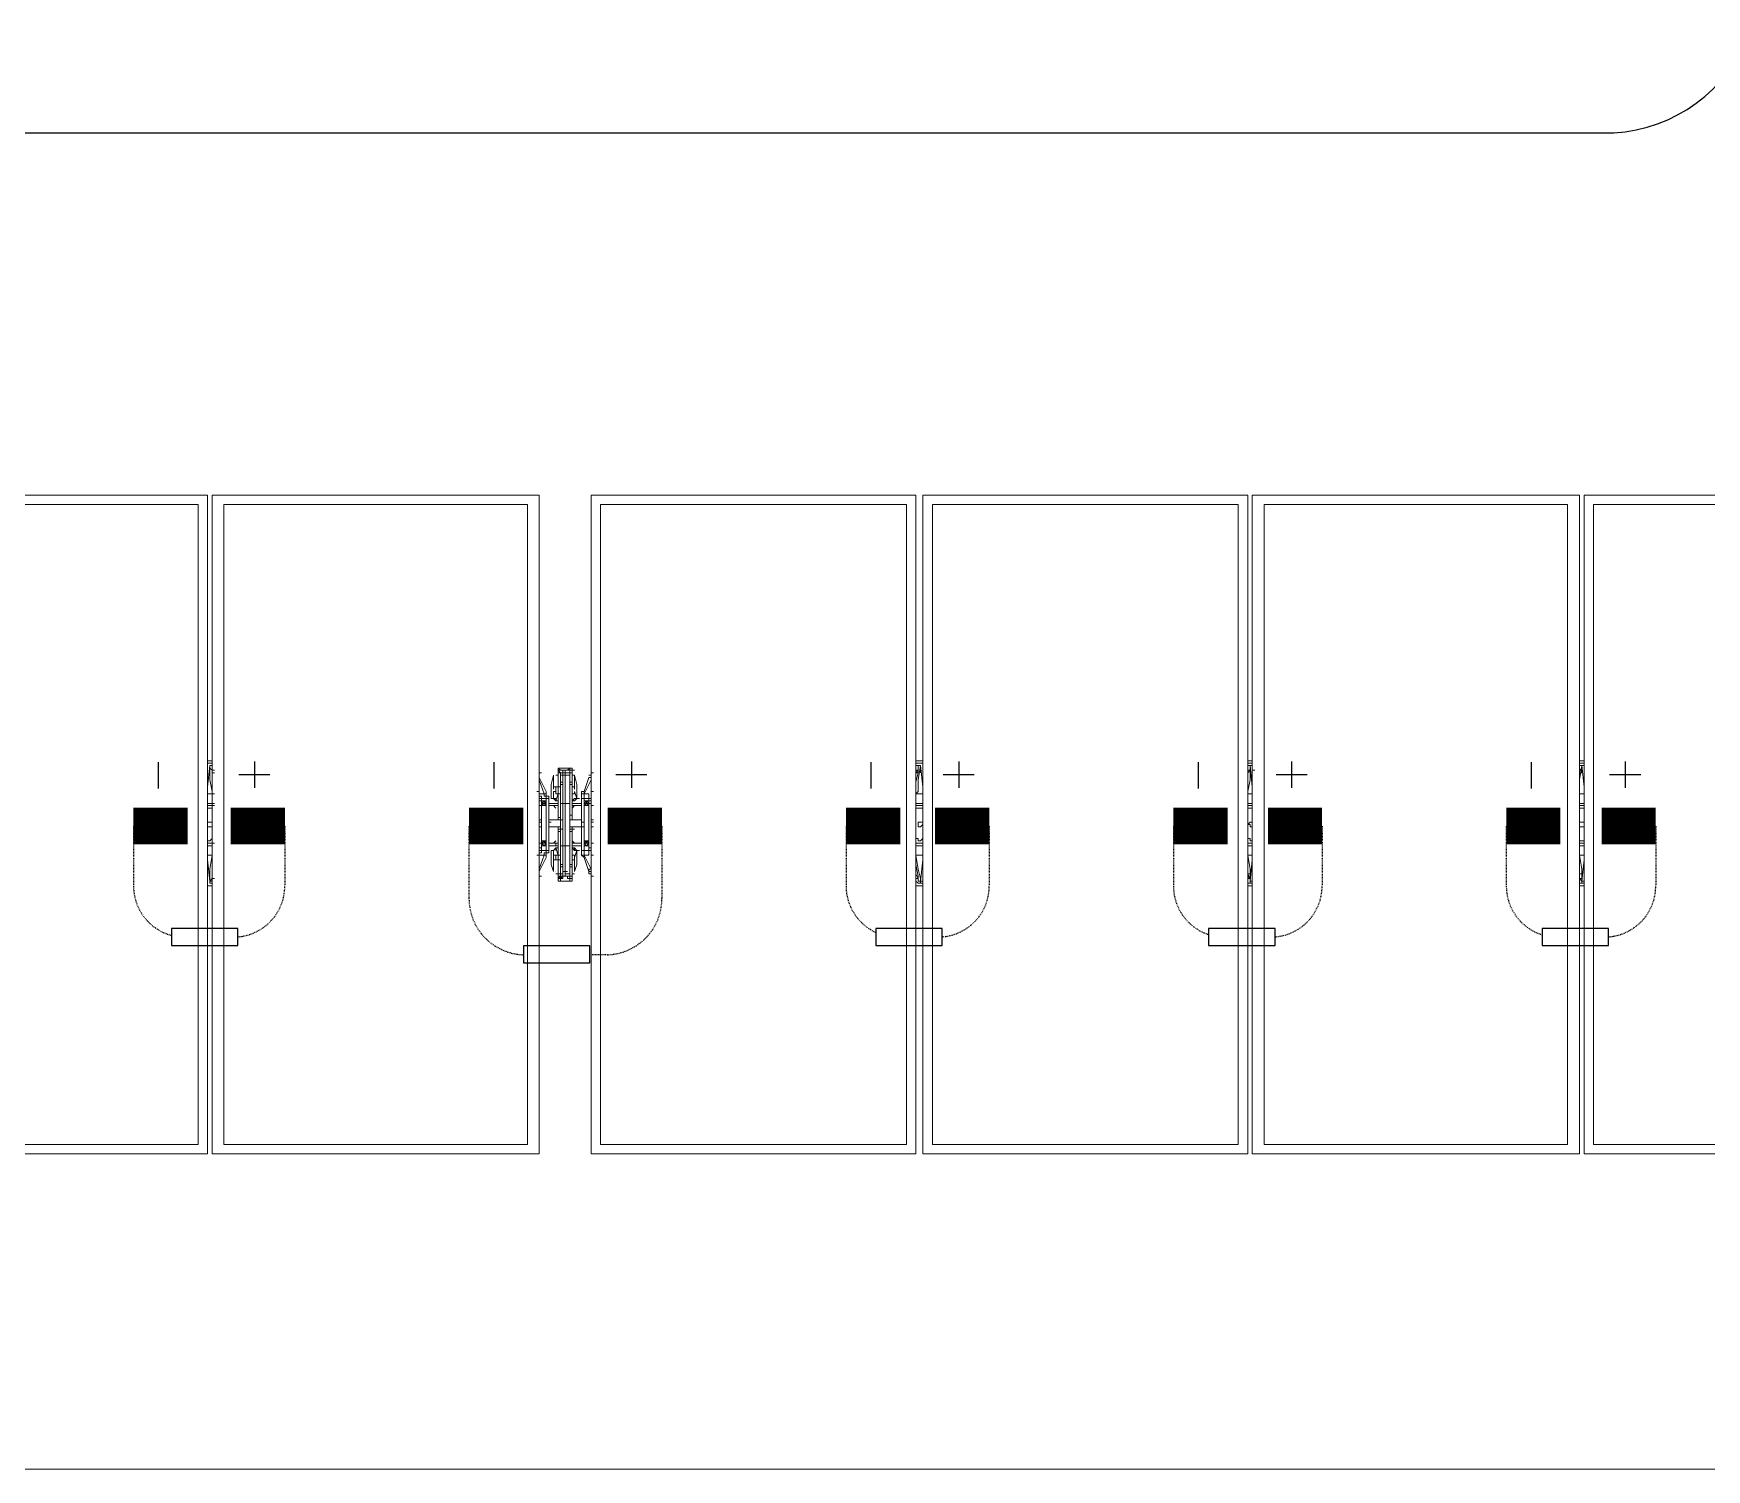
# Model space of a CAD drawing. Header units: feet. Extents: x -354 to 55127, y -297 to 4121.
# Drawn here: x 457.6 to 687.5, y 3621.3 to 3818.6 of the extents above; entities that cross this region are included whole.
import ezdxf
from ezdxf.lldxf.tags import DXFTag

# ---------------------------------------------------------------- set-up
doc = ezdxf.new("R2010")
doc.units = ezdxf.units.FT
doc.header["$MEASUREMENT"] = 0
doc.linetypes.add('HIDDEN', pattern=[0.375, 0.25, -0.125])
for name, color, linetype in [('E-DC HARNESS-POS', 10, 'DC HARNESS CABLE'), ('E-HARN-COMP', 8, 'Continuous'), ('E-TRNK-CABL-NEG', 6, 'HIDDEN'), ('E-TRUNK-CABLE-POS', 6, 'HIDDEN'), ('G-ANNO-TEXT', 1, 'Continuous'), ('Polarity-Text', 7, 'Continuous')]:
    doc.layers.add(name, color=color, linetype=linetype)
doc.styles.get("Standard").update_dxf_attribs({"font": 'arial.ttf'})
tags = doc.linetypes.add('DC HARNESS CABLE', pattern='A,0.5,-0.2,["DH",Standard,S=0.1,R=0,X=-0.1,Y=-0.05],-0.2', length=0.9).pattern_tags.tags
tags[6] = DXFTag(74, 10)

# ---------------------------------------------------------------- blocks, each defined once
blk = doc.blocks.new('A$C4742fff2')
at = {"lineweight": 5}
for points in [[(1.6983, 0.4666), (1.9283, 0.4666), (1.9283, 0), (1.6983, 0)], [(1.9316, 0), (2.1632, 0), (2.1632, 0.4666), (1.9316, 0.4666)], [(2.1999, 0), (2.4299, 0), (2.4299, 0.4666), (2.1999, 0.4666)], [(2.6649, 0.4666), (2.4349, 0.4666), (2.4349, 0), (2.6649, 0)], [(2.8999, 0.4666), (2.6682, 0.4666), (2.6682, 0), (2.8999, 0)], [(2.9032, 0), (3.1332, 0), (3.1332, 0.4666), (2.9032, 0.4666)], [(1.9216, 0.46), (1.7049, 0.46), (1.7049, 0.0067), (1.9216, 0.0067)], [(2.1549, 0.46), (1.9399, 0.46), (1.9399, 0.0067), (2.1549, 0.0067)], [(2.2066, 0.46), (2.4232, 0.46), (2.4232, 0.0067), (2.2066, 0.0067)], [(2.4416, 0.46), (2.6582, 0.46), (2.6582, 0.0067), (2.4416, 0.0067)], [(2.6766, 0.46), (2.8915, 0.46), (2.8915, 0.0067), (2.6766, 0.0067)], [(2.9099, 0.46), (3.1265, 0.46), (3.1265, 0.0067), (2.9099, 0.0067)], [(2.1632, 0.27), (2.1632, 0.2683), (2.1632, 0.27), (2.1632, 0.2767)], [(2.1866, 0.2733), (2.1849, 0.2733), (2.1866, 0.2733), (2.1849, 0.2733), (2.1866, 0.2733), (2.1849, 0.2733), (2.1849, 0.2717), (2.1849, 0.2733)], [(2.1982, 0.2683), (2.1999, 0.2683), (2.1999, 0.27), (2.1999, 0.2767), (2.1999, 0.27), (2.1999, 0.2683)], [(2.1732, 0.2683), (2.1716, 0.2617), (2.1716, 0.2517), (2.1732, 0.2517), (2.1732, 0.2533), (2.1732, 0.2517), (2.1716, 0.2517), (2.1716, 0.2617)], [(2.1716, 0.2517), (2.1716, 0.2617), (2.1716, 0.2517), (2.1732, 0.2517), (2.1749, 0.25), (2.1732, 0.2517), (2.1749, 0.25), (2.1749, 0.2517), (2.1749, 0.25), (2.1732, 0.2517), (2.1749, 0.25), (2.1732, 0.2517)], [(2.1732, 0.26), (2.1766, 0.26), (2.1766, 0.2683), (2.1766, 0.26), (2.1732, 0.26), (2.1732, 0.2683), (2.1732, 0.26), (2.1732, 0.2583)], [(2.1749, 0.2683), (2.1766, 0.2683)], [(2.1782, 0.27), (2.1766, 0.27), (2.1766, 0.2717), (2.1766, 0.27), (2.1782, 0.27), (2.1799, 0.27)], [(2.1799, 0.2683), (2.1799, 0.2483), (2.1782, 0.2483), (2.1782, 0.2683)], [(2.1799, 0.2633), (2.1782, 0.2633)], [(2.1799, 0.2617), (2.1782, 0.2617)], [(2.1832, 0.27), (2.1816, 0.27)], [(2.1816, 0.2683), (2.1816, 0.2483), (2.1849, 0.2483), (2.1849, 0.2683)], [(2.1866, 0.27), (2.1849, 0.27), (2.1849, 0.2683), (2.1849, 0.2717), (2.1866, 0.2717), (2.1866, 0.2617), (2.1866, 0.24), (2.1866, 0.2617), (2.1849, 0.2617), (2.1866, 0.2617), (2.1866, 0.2717), (2.1849, 0.2717), (2.1849, 0.27), (2.1849, 0.2717), (2.1849, 0.27)], [(2.1866, 0.2633), (2.1849, 0.2633)], [(2.1882, 0.2683), (2.1882, 0.26), (2.1866, 0.26), (2.1866, 0.2683), (2.1866, 0.26), (2.1866, 0.2567), (2.1866, 0.26), (2.1882, 0.26), (2.1882, 0.2683), (2.1866, 0.2683)], [(2.1882, 0.2683), (2.1899, 0.2617), (2.1899, 0.2517), (2.1882, 0.2517), (2.1866, 0.25), (2.1866, 0.255), (2.1882, 0.255), (2.1882, 0.2567), (2.1899, 0.2517), (2.1899, 0.2617), (2.1899, 0.2517), (2.1882, 0.25), (2.1899, 0.2517), (2.1899, 0.2533), (2.1899, 0.2517), (2.1899, 0.2617)], [(2.1966, 0.255), (2.1949, 0.255), (2.1949, 0.2567), (2.1982, 0.2667), (2.1949, 0.2567), (2.1949, 0.255), (2.1982, 0.255), (2.1982, 0.2517), (2.1949, 0.2517), (2.1949, 0.255)], [(2.1682, 0.2483), (2.1666, 0.2483), (2.1666, 0.25), (2.1649, 0.2483), (2.1649, 0.2467), (2.1632, 0.2467), (2.1649, 0.2467), (2.1682, 0.2467), (2.1682, 0.2483), (2.1666, 0.2483), (2.1682, 0.2483), (2.1666, 0.2483), (2.1682, 0.2483), (2.1666, 0.2483), (2.1682, 0.2483), (2.1666, 0.2483), (2.1682, 0.2483), (2.1666, 0.2483), (2.1666, 0.25), (2.1649, 0.2483), (2.1649, 0.2467), (2.1649, 0.2483), (2.1649, 0.25), (2.1666, 0.25), (2.1682, 0.25), (2.1682, 0.2483), (2.1682, 0.2467), (2.1666, 0.2467), (2.1682, 0.2467), (2.1682, 0.2483), (2.1666, 0.2483)], [(2.1666, 0.25), (2.1649, 0.2483), (2.1666, 0.2467), (2.1682, 0.2483)], [(2.1666, 0.25), (2.1649, 0.25), (2.1649, 0.2483), (2.1649, 0.2467), (2.1666, 0.2467), (2.1682, 0.2467), (2.1682, 0.2483), (2.1682, 0.25)], [(2.1666, 0.25), (2.1649, 0.2483), (2.1666, 0.2467), (2.1682, 0.2483)], [(2.1666, 0.255), (2.1682, 0.255)], [(2.1682, 0.2567), (2.1682, 0.255)], [(2.1732, 0.2567), (2.1732, 0.2517), (2.1749, 0.2517), (2.1749, 0.25), (2.1766, 0.255), (2.1749, 0.255), (2.1749, 0.2567)], [(2.1732, 0.2517), (2.1749, 0.2517), (2.1749, 0.25), (2.1766, 0.255), (2.1749, 0.255), (2.1749, 0.2567), (2.1732, 0.2567)], [(2.1749, 0.26), (2.1749, 0.2567)], [(2.1882, 0.2567), (2.1899, 0.2517), (2.1882, 0.2517), (2.1866, 0.25), (2.1866, 0.255), (2.1882, 0.255)], [(2.1882, 0.2517), (2.1866, 0.25), (2.1866, 0.2517), (2.1866, 0.25)], [(2.1882, 0.2583), (2.1882, 0.26)], [(2.1932, 0.255), (2.1932, 0.2517), (2.1949, 0.2517), (2.1932, 0.2517), (2.1932, 0.215), (2.1949, 0.215), (2.1932, 0.215), (2.1932, 0.2117), (2.1949, 0.21), (2.1932, 0.2117), (2.1949, 0.2117), (2.1949, 0.215), (2.1982, 0.215), (2.1982, 0.2167), (2.1999, 0.2167), (2.1999, 0.25), (2.1982, 0.25), (2.1982, 0.2517), (2.1982, 0.25), (2.1999, 0.25), (2.1999, 0.2517), (2.1999, 0.25), (2.1999, 0.2167), (2.1982, 0.2167), (2.1982, 0.215), (2.1949, 0.215), (2.1949, 0.2117), (2.1966, 0.2117), (2.1949, 0.2117), (2.1949, 0.21), (2.1982, 0.2), (2.1949, 0.21), (2.1949, 0.2117), (2.1982, 0.2117), (2.1982, 0.215), (2.1999, 0.215), (2.1999, 0.2133), (2.1999, 0.215), (2.1999, 0.2167), (2.1999, 0.215), (2.1982, 0.215), (2.1982, 0.2117), (2.1949, 0.2117), (2.1932, 0.2117), (2.1932, 0.215), (2.1949, 0.215), (2.1932, 0.215), (2.1932, 0.2517), (2.1949, 0.2517), (2.1932, 0.2517), (2.1932, 0.255), (2.1932, 0.2567), (2.1949, 0.2567), (2.1932, 0.2567), (2.1932, 0.255), (2.1949, 0.255), (2.1982, 0.255), (2.1982, 0.2517), (2.1999, 0.2517), (2.1999, 0.2533), (2.1999, 0.2517), (2.1982, 0.2517), (2.1949, 0.2517), (2.1949, 0.255)], [(2.1966, 0.25), (2.1949, 0.2483), (2.1966, 0.2467), (2.1982, 0.2483)], [(2.1966, 0.25), (2.1949, 0.2483), (2.1966, 0.2467), (2.1982, 0.2483)], [(2.1966, 0.2467), (2.1982, 0.2467), (2.1982, 0.2483), (2.1982, 0.25), (2.1966, 0.25), (2.1949, 0.25), (2.1949, 0.2483), (2.1949, 0.2467)], [(2.1682, 0.2483), (2.1666, 0.2483)], [(2.1682, 0.2483), (2.1666, 0.2483)], [(2.1766, 0.2467), (2.1699, 0.2467)], [(2.1766, 0.2367), (2.1766, 0.24), (2.1766, 0.2367), (2.1782, 0.2367), (2.1766, 0.2367), (2.1782, 0.2367), (2.1766, 0.2367), (2.1766, 0.24), (2.1766, 0.2367), (2.1782, 0.2367), (2.1699, 0.2367), (2.1782, 0.2367)], [(2.1749, 0.2483), (2.1766, 0.2483)], [(2.1766, 0.2483), (2.1749, 0.2483)], [(2.1866, 0.24), (2.1866, 0.2367), (2.1849, 0.2367), (2.1932, 0.2367), (2.1849, 0.2367), (2.1866, 0.2367), (2.1866, 0.24), (2.1849, 0.24), (2.1849, 0.2383), (2.1849, 0.24)], [(2.1866, 0.24), (2.1866, 0.2367), (2.1849, 0.2367), (2.1866, 0.2367), (2.1849, 0.2367), (2.1866, 0.2367)], [(2.1882, 0.2483), (2.1932, 0.2483), (2.1866, 0.2483)], [(2.1932, 0.2467), (2.1866, 0.2467)], [(2.2016, 0.2467), (2.1999, 0.2467)], [(1.9299, 0.235), (1.9316, 0.235), (1.9316, 0.2317), (1.9283, 0.2317), (1.9283, 0.2333), (1.9283, 0.235)], [(2.1649, 0.2367), (2.1632, 0.2367)], [(2.1649, 0.235), (2.1632, 0.235)], [(2.1649, 0.2317), (2.1632, 0.2317)], [(2.1649, 0.2317), (2.1632, 0.2317)], [(2.1782, 0.2367), (2.1766, 0.2367)], [(2.1782, 0.23), (2.1766, 0.23), (2.1766, 0.2267), (2.1766, 0.23)], [(2.1866, 0.2367), (2.1849, 0.2367)], [(2.1866, 0.2267), (2.1866, 0.23), (2.1849, 0.23), (2.1866, 0.23)], [(2.1866, 0.2267), (2.1866, 0.205), (2.1849, 0.205), (2.1866, 0.205), (2.1866, 0.2267), (2.1866, 0.2283), (2.1849, 0.2283), (2.1866, 0.2283)], [(2.1882, 0.2367), (2.1866, 0.2367)], [(2.2016, 0.2367), (2.1999, 0.2367)], [(2.2016, 0.235), (2.1999, 0.235)], [(2.2016, 0.2317), (2.1999, 0.2317)], [(2.2016, 0.2317), (2.1999, 0.2317)], [(2.4332, 0.235), (2.4316, 0.235), (2.4316, 0.2317), (2.4332, 0.2317), (2.4349, 0.2333), (2.4349, 0.235)], [(2.6682, 0.235), (2.6666, 0.235), (2.6649, 0.2333), (2.6666, 0.2333), (2.6666, 0.2317), (2.6682, 0.2317), (2.6682, 0.2333)], [(2.9015, 0.235), (2.8999, 0.235), (2.8999, 0.2317), (2.9032, 0.2317), (2.9032, 0.2333), (2.9032, 0.235)], [(2.1666, 0.22), (2.1666, 0.2217), (2.1649, 0.22), (2.1632, 0.22), (2.1649, 0.22), (2.1666, 0.2217), (2.1666, 0.22), (2.1682, 0.22), (2.1666, 0.22), (2.1682, 0.22), (2.1666, 0.22), (2.1682, 0.22), (2.1666, 0.22), (2.1682, 0.22), (2.1666, 0.22), (2.1649, 0.22), (2.1649, 0.2183), (2.1649, 0.22)], [(2.1682, 0.22), (2.1682, 0.2183), (2.1666, 0.2183), (2.1682, 0.2183), (2.1682, 0.22), (2.1682, 0.2217), (2.1666, 0.2217), (2.1649, 0.2217), (2.1649, 0.22), (2.1649, 0.2183), (2.1682, 0.2183), (2.1682, 0.22), (2.1666, 0.22), (2.1682, 0.22), (2.1666, 0.22), (2.1682, 0.22), (2.1666, 0.22), (2.1682, 0.22), (2.1666, 0.22), (2.1682, 0.22), (2.1666, 0.22)], [(2.1666, 0.2217), (2.1649, 0.22), (2.1666, 0.2183), (2.1682, 0.22)], [(2.1666, 0.2217), (2.1649, 0.22), (2.1666, 0.2183), (2.1682, 0.22)], [(2.1666, 0.2217), (2.1649, 0.2217), (2.1649, 0.22), (2.1649, 0.2183), (2.1666, 0.2183), (2.1682, 0.2183), (2.1682, 0.22), (2.1682, 0.2217)], [(2.1666, 0.2183), (2.1649, 0.2183)], [(2.1732, 0.2), (2.1716, 0.205), (2.1716, 0.215), (2.1732, 0.215), (2.1732, 0.2133), (2.1732, 0.215), (2.1716, 0.215), (2.1716, 0.205), (2.1732, 0.2), (2.1732, 0.2083), (2.1766, 0.2083), (2.1766, 0.1983), (2.1749, 0.1983), (2.1766, 0.1983), (2.1766, 0.2083), (2.1732, 0.2083)], [(2.1732, 0.215), (2.1749, 0.2167), (2.1749, 0.215), (2.1749, 0.2167), (2.1732, 0.215), (2.1749, 0.2167), (2.1766, 0.2117), (2.1749, 0.2167), (2.1732, 0.215), (2.1732, 0.21)], [(2.1832, 0.2), (2.1816, 0.2), (2.1816, 0.2183), (2.1799, 0.2183), (2.1799, 0.1983), (2.1782, 0.1983), (2.1782, 0.2183), (2.1782, 0.1983), (2.1799, 0.1983), (2.1799, 0.1967), (2.1816, 0.1967), (2.1816, 0.2)], [(2.1866, 0.2167), (2.1882, 0.215), (2.1866, 0.2167), (2.1866, 0.215)], [(2.1882, 0.2167), (2.1899, 0.215)], [(2.1882, 0.2), (2.1899, 0.205), (2.1899, 0.215), (2.1899, 0.2133), (2.1899, 0.215), (2.1899, 0.205)], [(2.1949, 0.22), (2.1966, 0.22), (2.1966, 0.2217)], [(2.1966, 0.2217), (2.1949, 0.22), (2.1966, 0.2183), (2.1982, 0.22)], [(2.1966, 0.2217), (2.1949, 0.22), (2.1966, 0.2183), (2.1982, 0.22)], [(2.1966, 0.2183), (2.1982, 0.2183), (2.1982, 0.22), (2.1982, 0.2217), (2.1966, 0.2217), (2.1949, 0.2217), (2.1949, 0.22), (2.1949, 0.2183)], [(2.1949, 0.2183), (2.1966, 0.2183), (2.1949, 0.2183), (2.1949, 0.22)], [(2.1982, 0.22), (2.1966, 0.22)], [(2.1982, 0.22), (2.1966, 0.22)], [(2.2016, 0.22), (2.1999, 0.22)], [(2.1666, 0.2117), (2.1682, 0.2117)], [(2.1732, 0.21), (2.1732, 0.2083), (2.1732, 0.21), (2.1732, 0.2117), (2.1766, 0.2117), (2.1732, 0.2117)], [(2.1749, 0.2117), (2.1749, 0.2083)], [(2.1799, 0.205), (2.1782, 0.205)], [(2.1799, 0.2033), (2.1782, 0.2033)], [(2.1866, 0.2033), (2.1849, 0.2033)], [(2.1882, 0.21), (2.1882, 0.2083), (2.1882, 0.21), (2.1882, 0.2117), (2.1866, 0.2117), (2.1866, 0.2083), (2.1866, 0.2117), (2.1882, 0.2117)], [(2.1882, 0.1983), (2.1866, 0.1983), (2.1882, 0.1983), (2.1866, 0.1983), (2.1866, 0.2083), (2.1882, 0.2083), (2.1882, 0.2), (2.1882, 0.2083), (2.1866, 0.2083), (2.1866, 0.1983)], [(2.1632, 0.19), (2.1632, 0.1967), (2.1632, 0.1983), (2.1632, 0.1967)], [(2.1799, 0.1967), (2.1799, 0.195), (2.1782, 0.195)], [(2.1799, 0.195), (2.1782, 0.195)], [(2.1799, 0.195), (2.1782, 0.195)], [(2.1832, 0.1983), (2.1816, 0.1983)], [(2.1832, 0.1967), (2.1816, 0.1967)], [(2.1999, 0.1967), (2.1999, 0.19), (2.1999, 0.1967), (2.1999, 0.1983), (2.1982, 0.1983), (2.1999, 0.1983)]]:
    blk.add_lwpolyline(points, close=True, dxfattribs=at)
for points in [[(2.1632, 0.4666), (2.1632, 0)], [(2.1999, 0), (2.1999, 0.4666)], [(2.1549, 0.0067), (2.1549, 0.46)], [(2.2066, 0.0067), (2.2066, 0.46)], [(1.9283, 0.2783), (1.9316, 0.2783)], [(1.9333, 0.255), (1.9316, 0.255), (1.9316, 0.2567), (1.9299, 0.265), (1.9299, 0.275), (1.9299, 0.2733), (1.9316, 0.2717), (1.9316, 0.27)], [(1.9299, 0.2733), (1.9299, 0.27)], [(2.1799, 0.2717), (2.1782, 0.2717), (2.1799, 0.2717), (2.1799, 0.2683), (2.1816, 0.2683), (2.1816, 0.2717), (2.1832, 0.2717), (2.1849, 0.2717), (2.1832, 0.2717), (2.1849, 0.2717), (2.1866, 0.2717), (2.1866, 0.2733), (2.1849, 0.2733), (2.1832, 0.2717), (2.1849, 0.2717), (2.1832, 0.2717), (2.1816, 0.2717), (2.1799, 0.2717), (2.1782, 0.2717), (2.1799, 0.2717), (2.1782, 0.2717), (2.1766, 0.2733), (2.1782, 0.2733), (2.1766, 0.2733), (2.1782, 0.2717), (2.1766, 0.2717), (2.1766, 0.2617), (2.1766, 0.24), (2.1766, 0.2383), (2.1782, 0.2383), (2.1766, 0.2383), (2.1766, 0.24), (2.1766, 0.2617), (2.1766, 0.2717), (2.1782, 0.2717), (2.1799, 0.2717), (2.1782, 0.2717), (2.1766, 0.2733), (2.1782, 0.2733), (2.1849, 0.2733), (2.1832, 0.2717)], [(2.1849, 0.2717), (2.1866, 0.2717), (2.1882, 0.2717), (2.1866, 0.2717), (2.1866, 0.2733), (2.1849, 0.2733), (2.1832, 0.2733), (2.1782, 0.2733), (2.1766, 0.2733), (2.1766, 0.2717), (2.1782, 0.27), (2.1782, 0.2683), (2.1782, 0.27), (2.1766, 0.2717), (2.1766, 0.2733), (2.1782, 0.2733), (2.1766, 0.2733), (2.1782, 0.2717), (2.1799, 0.2717), (2.1816, 0.2717), (2.1832, 0.2717), (2.1816, 0.2717), (2.1816, 0.2683), (2.1816, 0.27), (2.1832, 0.27), (2.1816, 0.27), (2.1832, 0.27), (2.1816, 0.27), (2.1799, 0.27), (2.1816, 0.27), (2.1799, 0.27), (2.1816, 0.27), (2.1816, 0.2683), (2.1832, 0.2683), (2.1816, 0.2683), (2.1816, 0.2483), (2.1816, 0.2183), (2.1849, 0.2183), (2.1849, 0.2483), (2.1849, 0.2183), (2.1816, 0.2183), (2.1816, 0.2483), (2.1849, 0.2483), (2.1849, 0.2683), (2.1816, 0.2683), (2.1816, 0.2483), (2.1832, 0.2483)], [(2.4349, 0.2783), (2.4299, 0.2783)], [(2.4316, 0.255), (2.4299, 0.255), (2.4316, 0.2567), (2.4316, 0.265), (2.4332, 0.275), (2.4316, 0.275), (2.4316, 0.2717), (2.4299, 0.27)], [(2.4332, 0.27), (2.4332, 0.2733)], [(2.6682, 0.2783), (2.6649, 0.2783)], [(2.6649, 0.27), (2.6666, 0.2717), (2.6666, 0.275), (2.6682, 0.275)], [(2.6666, 0.255), (2.6649, 0.255), (2.6649, 0.2567), (2.6666, 0.265), (2.6666, 0.275)], [(2.6682, 0.27), (2.6682, 0.2733)], [(2.9032, 0.2783), (2.8999, 0.2783)], [(2.8999, 0.27), (2.8999, 0.2717), (2.9015, 0.2733), (2.9015, 0.275), (2.9032, 0.275), (2.9015, 0.275), (2.8999, 0.265), (2.8999, 0.255), (2.9015, 0.255)], [(2.9015, 0.27), (2.9015, 0.2733)], [(2.1632, 0.2667), (2.1632, 0.2667)], [(2.1632, 0.2667), (2.1632, 0.2667)], [(2.1649, 0.215), (2.1649, 0.2167), (2.1649, 0.215), (2.1682, 0.215), (2.1699, 0.215), (2.1699, 0.2133), (2.1682, 0.2133), (2.1682, 0.2117), (2.1682, 0.21), (2.1682, 0.2117), (2.1666, 0.2117), (2.1666, 0.2133), (2.1682, 0.2133), (2.1682, 0.215), (2.1699, 0.215), (2.1699, 0.2517), (2.1682, 0.2517), (2.1682, 0.2533), (2.1666, 0.2533), (2.1666, 0.255), (2.1682, 0.255), (2.1682, 0.2567), (2.1632, 0.2667), (2.1682, 0.2567), (2.1682, 0.255), (2.1666, 0.255), (2.1632, 0.255), (2.1632, 0.2533), (2.1649, 0.2533), (2.1649, 0.2517), (2.1632, 0.2517), (2.1632, 0.2533), (2.1632, 0.2517), (2.1649, 0.2517), (2.1649, 0.25), (2.1632, 0.25), (2.1632, 0.2167), (2.1649, 0.2167), (2.1632, 0.2167), (2.1632, 0.25), (2.1632, 0.2517), (2.1649, 0.2517)], [(2.1732, 0.2617), (2.1732, 0.2617)], [(2.1732, 0.2617), (2.1732, 0.2617)], [(2.1749, 0.2683), (2.1749, 0.2683)], [(2.1849, 0.1933), (2.1782, 0.1933), (2.1766, 0.1933), (2.1782, 0.1933), (2.1766, 0.1933), (2.1766, 0.195), (2.1766, 0.1967), (2.1766, 0.205), (2.1766, 0.2267), (2.1766, 0.2283), (2.1782, 0.2283), (2.1766, 0.2283), (2.1766, 0.2267), (2.1766, 0.205), (2.1766, 0.1967), (2.1766, 0.195), (2.1766, 0.1967), (2.1782, 0.1967), (2.1799, 0.1967), (2.1799, 0.1983), (2.1799, 0.2183), (2.1816, 0.2183), (2.1816, 0.2483), (2.1799, 0.2483), (2.1799, 0.2683), (2.1782, 0.2683), (2.1782, 0.2483), (2.1799, 0.2483), (2.1799, 0.2183), (2.1782, 0.2183), (2.1782, 0.2483), (2.1782, 0.2183), (2.1799, 0.2183), (2.1799, 0.2483), (2.1816, 0.2483)], [(2.1782, 0.2717), (2.1799, 0.2717), (2.1782, 0.2717), (2.1799, 0.2717), (2.1799, 0.2683), (2.1816, 0.2683), (2.1816, 0.2483), (2.1816, 0.1983), (2.1849, 0.1983), (2.1849, 0.2183), (2.1849, 0.1983), (2.1816, 0.1983), (2.1816, 0.2183)], [(2.1849, 0.2717), (2.1849, 0.2717)], [(2.1882, 0.2617), (2.1882, 0.2617)], [(2.1882, 0.2617), (2.1882, 0.2617)], [(2.1982, 0.27), (2.1982, 0.27)], [(2.1982, 0.27), (2.1982, 0.27)], [(2.1982, 0.2667), (2.1982, 0.2667)], [(2.1982, 0.2667), (2.1982, 0.2667)], [(1.9333, 0.2483), (1.9316, 0.2483), (1.9316, 0.255)], [(2.1632, 0.2517), (2.1632, 0.25), (2.1649, 0.25), (2.1649, 0.2517), (2.1682, 0.2517), (2.1682, 0.2533), (2.1666, 0.2533), (2.1666, 0.255), (2.1682, 0.255), (2.1682, 0.2533), (2.1699, 0.2533), (2.1699, 0.2517), (2.1682, 0.2517), (2.1699, 0.2517), (2.1699, 0.2533), (2.1682, 0.2533), (2.1682, 0.255), (2.1666, 0.255), (2.1632, 0.255), (2.1632, 0.2533), (2.1649, 0.2533), (2.1649, 0.2517), (2.1682, 0.2517), (2.1699, 0.2517), (2.1699, 0.215), (2.1682, 0.215), (2.1699, 0.215), (2.1699, 0.2133), (2.1682, 0.2133), (2.1682, 0.2117), (2.1666, 0.2117), (2.1682, 0.2117), (2.1682, 0.21), (2.1632, 0.2), (2.1682, 0.21), (2.1682, 0.2117), (2.1666, 0.2117), (2.1632, 0.2117), (2.1632, 0.2133), (2.1649, 0.2133), (2.1649, 0.215), (2.1632, 0.215), (2.1632, 0.2133), (2.1632, 0.215), (2.1649, 0.215), (2.1649, 0.2133), (2.1632, 0.2133), (2.1632, 0.2117), (2.1666, 0.2117), (2.1666, 0.2133), (2.1682, 0.2133), (2.1682, 0.215), (2.1649, 0.215), (2.1632, 0.215), (2.1632, 0.2167), (2.1632, 0.215)], [(2.1649, 0.25), (2.1649, 0.25)], [(2.1666, 0.25), (2.1666, 0.25)], [(2.1682, 0.2517), (2.1682, 0.2517)], [(2.1682, 0.25), (2.1682, 0.25)], [(2.1699, 0.2517), (2.1699, 0.2517)], [(2.1699, 0.2517), (2.1699, 0.2517)], [(2.1916, 0.2517), (2.1899, 0.2517), (2.1882, 0.25), (2.1899, 0.2517), (2.1916, 0.2517), (2.1899, 0.2517)], [(2.1932, 0.2517), (2.1932, 0.2517)], [(2.1932, 0.2517), (2.1932, 0.2517)], [(2.1949, 0.2517), (2.1949, 0.2517)], [(2.1949, 0.2483), (2.1949, 0.2467), (2.1949, 0.2483), (2.1966, 0.2483), (2.1982, 0.2483), (2.1982, 0.2467), (2.1966, 0.2467), (2.1949, 0.2467), (2.1949, 0.2483), (2.1966, 0.25), (2.1966, 0.2483), (2.1982, 0.2483), (2.1966, 0.2483), (2.1982, 0.2483), (2.1966, 0.2483), (2.1982, 0.2483), (2.1966, 0.2483), (2.1982, 0.2483), (2.1966, 0.2483), (2.1982, 0.2483), (2.1982, 0.2467), (2.1966, 0.2467), (2.1949, 0.2467), (2.1966, 0.2467), (2.1982, 0.2467), (2.1982, 0.2483), (2.1982, 0.25), (2.1966, 0.25), (2.1949, 0.25), (2.1949, 0.2483), (2.1966, 0.25), (2.1966, 0.2483), (2.1982, 0.2483), (2.1966, 0.2483), (2.1982, 0.2483), (2.1966, 0.2483), (2.1982, 0.2483), (2.1966, 0.2483), (2.1982, 0.2483), (2.1966, 0.2483), (2.1982, 0.2483), (2.1999, 0.2483)], [(2.1949, 0.25), (2.1949, 0.25)], [(2.1966, 0.25), (2.1966, 0.25)], [(2.1982, 0.25), (2.1982, 0.25)], [(2.4316, 0.2483), (2.4299, 0.2483), (2.4299, 0.255)], [(2.6666, 0.2483), (2.6649, 0.2483), (2.6649, 0.255)], [(2.9015, 0.2483), (2.8999, 0.2483), (2.8999, 0.255)], [(1.9283, 0.2483), (1.9316, 0.2483)], [(1.9283, 0.2467), (1.9316, 0.2467), (1.9333, 0.2467)], [(1.9316, 0.2467), (1.9316, 0.245), (1.9283, 0.245)], [(2.1649, 0.2483), (2.1649, 0.2483)], [(2.1649, 0.2483), (2.1666, 0.2483)], [(2.1666, 0.2467), (2.1649, 0.2467), (2.1666, 0.2467), (2.1682, 0.2467)], [(2.1649, 0.2467), (2.1649, 0.2467)], [(2.1666, 0.2483), (2.1682, 0.2483)], [(2.1666, 0.2483), (2.1682, 0.2483)], [(2.1666, 0.2483), (2.1682, 0.2483)], [(2.1666, 0.2483), (2.1682, 0.2483)], [(2.1666, 0.2467), (2.1666, 0.2467)], [(2.1682, 0.2483), (2.1682, 0.2483)], [(2.1682, 0.2467), (2.1682, 0.2467)], [(2.1699, 0.2483), (2.1766, 0.2483)], [(2.1732, 0.2483), (2.1699, 0.2483)], [(2.1749, 0.245), (2.1732, 0.2467)], [(2.1749, 0.2483), (2.1766, 0.2483)], [(2.1749, 0.2483), (2.1766, 0.2483)], [(2.1749, 0.2483), (2.1766, 0.2483)], [(2.1749, 0.2483), (2.1766, 0.2483)], [(2.1882, 0.2483), (2.1899, 0.2483), (2.1882, 0.2483), (2.1866, 0.2483), (2.1882, 0.2483), (2.1866, 0.2483), (2.1882, 0.2483), (2.1866, 0.2483)], [(2.1882, 0.2467), (2.1866, 0.245)], [(2.1949, 0.2483), (2.1949, 0.2483)], [(2.1949, 0.2467), (2.1949, 0.2467)], [(2.1966, 0.2483), (2.1982, 0.2483)], [(2.1966, 0.2467), (2.1966, 0.2467)], [(2.1982, 0.2483), (2.1982, 0.2483)], [(2.1982, 0.2467), (2.1982, 0.2467)], [(2.4349, 0.2483), (2.4299, 0.2483)], [(2.4349, 0.2467), (2.4299, 0.2467), (2.4316, 0.2467)], [(2.4349, 0.245), (2.4316, 0.245), (2.4299, 0.245), (2.4299, 0.2467)], [(2.6682, 0.2483), (2.6649, 0.2483)], [(2.6682, 0.2467), (2.6649, 0.2467), (2.6666, 0.2467)], [(2.6649, 0.2467), (2.6649, 0.245), (2.6682, 0.245)], [(2.9032, 0.2483), (2.8999, 0.2483)], [(2.9032, 0.2467), (2.8999, 0.2467), (2.9015, 0.2467)], [(2.8999, 0.2467), (2.8999, 0.245), (2.9032, 0.245)], [(2.1716, 0.235), (2.1699, 0.235), (2.1699, 0.2317), (2.1782, 0.2317), (2.1699, 0.2317), (2.1716, 0.2317)], [(2.1699, 0.235), (2.1699, 0.2317)], [(2.1766, 0.2367), (2.1782, 0.2367)], [(2.1782, 0.23), (2.1766, 0.23), (2.1782, 0.23), (2.1766, 0.23), (2.1766, 0.2317), (2.1766, 0.23), (2.1766, 0.2267), (2.1766, 0.23), (2.1766, 0.2317), (2.1766, 0.23)], [(2.1849, 0.2367), (2.1866, 0.2367)], [(2.1849, 0.23), (2.1866, 0.23), (2.1866, 0.2267), (2.1866, 0.23), (2.1849, 0.23), (2.1866, 0.23), (2.1866, 0.2317), (2.1866, 0.23), (2.1849, 0.23), (2.1849, 0.2317), (2.1932, 0.2317), (2.1932, 0.235), (2.1949, 0.235)], [(2.1882, 0.23), (2.1866, 0.23), (2.1849, 0.23), (2.1849, 0.2317), (2.1932, 0.2317), (2.1949, 0.2317)], [(2.1866, 0.2367), (2.1882, 0.2367)], [(2.1866, 0.2367), (2.1882, 0.2367)], [(2.1932, 0.2317), (2.1932, 0.235)], [(1.9283, 0.2233), (1.9283, 0.2217), (1.9299, 0.2217), (1.9316, 0.2233), (1.9316, 0.22), (1.9316, 0.2183)], [(1.9283, 0.22), (1.9316, 0.22), (1.9333, 0.22)], [(1.9283, 0.2183), (1.9316, 0.2183), (1.9316, 0.2117), (1.9299, 0.2017), (1.9299, 0.1933), (1.9316, 0.1933)], [(2.1649, 0.2217), (2.1649, 0.2217)], [(2.1649, 0.22), (2.1649, 0.22)], [(2.1649, 0.2183), (2.1649, 0.2183)], [(2.1666, 0.2183), (2.1649, 0.2183)], [(2.1666, 0.2217), (2.1666, 0.2217)], [(2.1666, 0.22), (2.1682, 0.22), (2.1666, 0.22)], [(2.1666, 0.2183), (2.1666, 0.2183)], [(2.1682, 0.2217), (2.1682, 0.2217)], [(2.1682, 0.22), (2.1682, 0.22)], [(2.1682, 0.2183), (2.1682, 0.2183)], [(2.1682, 0.215), (2.1682, 0.215)], [(2.1682, 0.215), (2.1682, 0.215)], [(2.1699, 0.22), (2.1732, 0.22), (2.1749, 0.2217)], [(2.1766, 0.22), (2.1699, 0.22), (2.1766, 0.22), (2.1749, 0.22), (2.1749, 0.2183), (2.1766, 0.2183), (2.1749, 0.2183), (2.1766, 0.2183), (2.1749, 0.2183), (2.1766, 0.2183), (2.1749, 0.2183), (2.1766, 0.2183), (2.1699, 0.2183)], [(2.1699, 0.215), (2.1699, 0.215)], [(2.1699, 0.215), (2.1699, 0.215)], [(2.1732, 0.215), (2.1749, 0.2167), (2.1732, 0.215), (2.1749, 0.2167), (2.1732, 0.215), (2.1716, 0.215), (2.1716, 0.205), (2.1716, 0.215)], [(2.1866, 0.1933), (2.1849, 0.1933), (2.1866, 0.1933), (2.1849, 0.1933), (2.1849, 0.195), (2.1849, 0.1983), (2.1849, 0.195), (2.1832, 0.195), (2.1849, 0.195), (2.1849, 0.1933), (2.1849, 0.195), (2.1849, 0.1967), (2.1866, 0.1967), (2.1866, 0.195), (2.1866, 0.1933), (2.1849, 0.1933), (2.1866, 0.1933), (2.1866, 0.195), (2.1849, 0.195), (2.1849, 0.1933), (2.1832, 0.1933), (2.1782, 0.1933), (2.1766, 0.1933), (2.1766, 0.195), (2.1782, 0.195), (2.1782, 0.1967), (2.1799, 0.1967), (2.1816, 0.1967), (2.1799, 0.1967), (2.1816, 0.1967), (2.1832, 0.1967), (2.1832, 0.195), (2.1849, 0.195), (2.1832, 0.195), (2.1832, 0.1967), (2.1816, 0.1967), (2.1816, 0.1983), (2.1816, 0.1967), (2.1832, 0.1967), (2.1832, 0.195), (2.1832, 0.1967), (2.1816, 0.1967), (2.1816, 0.2), (2.1799, 0.2), (2.1816, 0.2), (2.1816, 0.2183), (2.1832, 0.2183)], [(2.1932, 0.22), (2.1866, 0.22), (2.1932, 0.22), (2.1882, 0.22), (2.1866, 0.2217)], [(2.1866, 0.22), (2.1866, 0.2183), (2.1882, 0.2183), (2.1866, 0.2183), (2.1932, 0.2183)], [(2.1866, 0.2183), (2.1882, 0.2183), (2.1866, 0.2183), (2.1882, 0.2183), (2.1899, 0.2183), (2.1882, 0.2183)], [(2.1899, 0.215), (2.1882, 0.2167), (2.1899, 0.215), (2.1882, 0.21), (2.1899, 0.215), (2.1882, 0.215), (2.1882, 0.2167), (2.1866, 0.2167), (2.1866, 0.2117), (2.1866, 0.2167), (2.1882, 0.2167), (2.1882, 0.215), (2.1899, 0.215), (2.1899, 0.205), (2.1899, 0.215), (2.1916, 0.215)], [(2.1932, 0.215), (2.1932, 0.215)], [(2.1932, 0.215), (2.1932, 0.215)], [(2.1966, 0.22), (2.1982, 0.22), (2.1982, 0.2183), (2.1966, 0.2183), (2.1982, 0.2183), (2.1982, 0.22), (2.1982, 0.2217), (2.1966, 0.2217), (2.1949, 0.2217), (2.1949, 0.22)], [(2.1949, 0.2217), (2.1949, 0.2217)], [(2.1966, 0.22), (2.1966, 0.2217), (2.1949, 0.22)], [(2.1949, 0.22), (2.1949, 0.22)], [(2.1949, 0.22), (2.1949, 0.2183), (2.1966, 0.2183)], [(2.1949, 0.2183), (2.1949, 0.2183)], [(2.1949, 0.215), (2.1949, 0.215)], [(2.1949, 0.215), (2.1949, 0.215)], [(2.1966, 0.2217), (2.1966, 0.2217)], [(2.1966, 0.22), (2.1982, 0.22)], [(2.1966, 0.22), (2.1982, 0.22)], [(2.1966, 0.22), (2.1982, 0.22)], [(2.1966, 0.22), (2.1982, 0.22)], [(2.1966, 0.22), (2.1982, 0.22)], [(2.1966, 0.22), (2.1982, 0.22)], [(2.1966, 0.22), (2.1982, 0.22)], [(2.1966, 0.22), (2.1982, 0.22)], [(2.1966, 0.22), (2.1982, 0.22)], [(2.1966, 0.22), (2.1982, 0.22)], [(2.1966, 0.22), (2.1982, 0.22)], [(2.1966, 0.22), (2.1982, 0.22)], [(2.1966, 0.22), (2.1982, 0.22)], [(2.1982, 0.22), (2.1966, 0.22)], [(2.1982, 0.22), (2.1982, 0.2183), (2.1966, 0.2183)], [(2.1966, 0.22), (2.1982, 0.22)], [(2.1966, 0.2183), (2.1966, 0.2183)], [(2.1982, 0.2217), (2.1982, 0.2217)], [(2.1982, 0.22), (2.1982, 0.22)], [(2.1982, 0.2183), (2.1982, 0.2183)], [(2.4349, 0.2233), (2.4332, 0.2217), (2.4316, 0.2217), (2.4316, 0.2233), (2.4299, 0.2233), (2.4299, 0.22), (2.4299, 0.2183), (2.4299, 0.2117), (2.4316, 0.2017), (2.4332, 0.195), (2.4332, 0.1933), (2.4349, 0.1933)], [(2.4349, 0.22), (2.4299, 0.22), (2.4316, 0.22)], [(2.4299, 0.2183), (2.4349, 0.2183)], [(2.6682, 0.2233), (2.6682, 0.2217), (2.6666, 0.2217), (2.6666, 0.2233), (2.6649, 0.2233), (2.6649, 0.22), (2.6649, 0.2183)], [(2.6682, 0.22), (2.6649, 0.22), (2.6666, 0.22)], [(2.6682, 0.2183), (2.6649, 0.2183), (2.6649, 0.2117), (2.6666, 0.2017), (2.6666, 0.1933), (2.6666, 0.1917), (2.6682, 0.1917)], [(2.9032, 0.2233), (2.9032, 0.2217), (2.8999, 0.2217), (2.8999, 0.2233), (2.8999, 0.22), (2.8999, 0.2183)], [(2.9032, 0.22), (2.8999, 0.22), (2.9015, 0.22)], [(2.9032, 0.2183), (2.8999, 0.2183), (2.8999, 0.2117), (2.9015, 0.2017), (2.9015, 0.1933), (2.9032, 0.1933)], [(2.1732, 0.205), (2.1732, 0.205)], [(2.1732, 0.205), (2.1732, 0.205)], [(2.1866, 0.1967), (2.1866, 0.205), (2.1866, 0.1967), (2.1866, 0.195), (2.1849, 0.195), (2.1832, 0.195)], [(2.1882, 0.205), (2.1882, 0.205)], [(2.1882, 0.205), (2.1882, 0.205)], [(1.9283, 0.19), (1.9316, 0.19)], [(1.9316, 0.1983), (1.9316, 0.195), (1.9299, 0.1933), (1.9299, 0.1917), (1.9316, 0.1917)], [(1.9299, 0.1967), (1.9299, 0.1933), (1.9299, 0.1917)], [(2.1632, 0.2), (2.1632, 0.2)], [(2.1632, 0.2), (2.1632, 0.2)], [(2.1632, 0.1967), (2.1632, 0.1967)], [(2.1749, 0.2), (2.1749, 0.2)], [(2.1749, 0.2), (2.1749, 0.2)], [(2.1782, 0.1967), (2.1766, 0.1967), (2.1766, 0.195), (2.1782, 0.1967), (2.1782, 0.1983), (2.1766, 0.1983), (2.1782, 0.1983), (2.1782, 0.1967), (2.1766, 0.195), (2.1766, 0.1933), (2.1766, 0.195), (2.1782, 0.195), (2.1766, 0.195), (2.1766, 0.1933), (2.1766, 0.195), (2.1782, 0.195), (2.1782, 0.1967), (2.1799, 0.1967), (2.1816, 0.1967)], [(2.1782, 0.1967), (2.1799, 0.1967)], [(2.1799, 0.1967), (2.1782, 0.195)], [(2.1799, 0.1967), (2.1799, 0.195), (2.1782, 0.195)], [(2.1782, 0.1967), (2.1799, 0.1967)], [(2.1782, 0.195), (2.1799, 0.195)], [(2.1799, 0.1967), (2.1816, 0.1967)], [(2.1799, 0.1967), (2.1816, 0.1967)], [(2.1832, 0.1967), (2.1816, 0.1967), (2.1832, 0.1967)], [(2.1832, 0.1967), (2.1832, 0.195)], [(2.1832, 0.1967), (2.1832, 0.195)], [(2.1849, 0.195), (2.1849, 0.1967), (2.1866, 0.1967), (2.1849, 0.1967), (2.1866, 0.1967), (2.1849, 0.1967)], [(2.1849, 0.195), (2.1849, 0.195)], [(2.1982, 0.2), (2.1982, 0.2)], [(2.1982, 0.2), (2.1982, 0.2)], [(2.1982, 0.1967), (2.1982, 0.1967)], [(2.1982, 0.1967), (2.1982, 0.1967)], [(2.4299, 0.1983), (2.4316, 0.195), (2.4316, 0.1933), (2.4332, 0.1933), (2.4332, 0.1917), (2.4349, 0.1917)], [(2.4349, 0.19), (2.4299, 0.19)], [(2.4332, 0.1967), (2.4332, 0.1933), (2.4332, 0.1917)], [(2.6666, 0.1917), (2.6666, 0.195), (2.6649, 0.1983)], [(2.6682, 0.19), (2.6649, 0.19)], [(2.6666, 0.1933), (2.6682, 0.1933), (2.6682, 0.1967)], [(2.8999, 0.1983), (2.8999, 0.195), (2.9015, 0.1933), (2.9015, 0.1917), (2.9032, 0.1917)], [(2.9032, 0.19), (2.8999, 0.19)], [(2.9015, 0.1967), (2.9015, 0.1933), (2.9015, 0.1917)]]:
    blk.add_lwpolyline(points, dxfattribs=at)
at = {"color": 8, "lineweight": 5, "true_color": 0x808080}
for points in [[(1.9283, 0.2767), (1.9316, 0.2767)], [(1.9316, 0.2733), (1.9316, 0.275), (1.9299, 0.275), (1.9283, 0.26)], [(1.9299, 0.2733), (1.9299, 0.2733)], [(2.1782, 0.2733), (2.1782, 0.2733)], [(2.1782, 0.2733), (2.1782, 0.2733)], [(2.1849, 0.2733), (2.1849, 0.2733)], [(2.1849, 0.2733), (2.1849, 0.2733)], [(2.4349, 0.2767), (2.4299, 0.2767)], [(2.4299, 0.2733), (2.4299, 0.275), (2.4332, 0.275), (2.4349, 0.26)], [(2.4332, 0.2733), (2.4332, 0.2733)], [(2.6682, 0.2767), (2.6649, 0.2767)], [(2.6649, 0.2733), (2.6649, 0.275), (2.6666, 0.275), (2.6682, 0.26)], [(2.6682, 0.2733), (2.6682, 0.2733)], [(2.9032, 0.2767), (2.8999, 0.2767)], [(2.8999, 0.2733), (2.8999, 0.275), (2.9015, 0.275), (2.9032, 0.26)], [(2.9015, 0.2733), (2.9015, 0.2733)], [(1.9316, 0.2633), (1.9316, 0.2717), (1.9333, 0.2717)], [(1.9316, 0.2667), (1.9316, 0.27), (1.9333, 0.27)], [(2.4299, 0.2717), (2.4316, 0.2717), (2.4316, 0.27), (2.4299, 0.2633)], [(2.4299, 0.2667), (2.4299, 0.27), (2.4316, 0.27)], [(2.6649, 0.2717), (2.6666, 0.2717), (2.6649, 0.27), (2.6649, 0.2633)], [(2.6649, 0.2667), (2.6649, 0.27)], [(2.6682, 0.2717), (2.6682, 0.27), (2.6682, 0.2717), (2.6699, 0.2717)], [(2.8999, 0.2633), (2.8999, 0.2717), (2.9015, 0.2717)], [(2.8999, 0.2667), (2.8999, 0.27), (2.9015, 0.27)], [(2.9032, 0.2717), (2.9032, 0.2717)], [(1.9283, 0.255), (1.9316, 0.255)], [(2.4349, 0.255), (2.4299, 0.255)], [(2.6682, 0.255), (2.6649, 0.255)], [(2.9032, 0.255), (2.8999, 0.255)], [(2.1849, 0.23), (2.1866, 0.23)], [(2.1849, 0.23), (2.1866, 0.23)], [(1.9316, 0.2117), (1.9283, 0.2117)], [(1.9283, 0.2083), (1.9299, 0.1933)], [(1.9316, 0.205), (1.9316, 0.195), (1.9333, 0.195)], [(2.4299, 0.2117), (2.4349, 0.2117)], [(2.4299, 0.195), (2.4316, 0.195), (2.4316, 0.1967), (2.4299, 0.205)], [(2.4349, 0.2083), (2.4332, 0.1933)], [(2.6649, 0.2117), (2.6682, 0.2117)], [(2.6649, 0.195), (2.6666, 0.195), (2.6649, 0.1967), (2.6649, 0.205)], [(2.6682, 0.2083), (2.6666, 0.1933)], [(2.8999, 0.2117), (2.9032, 0.2117)], [(2.8999, 0.205), (2.8999, 0.195), (2.9015, 0.195)], [(2.9032, 0.2083), (2.9015, 0.1933)], [(1.9283, 0.1983), (1.9283, 0.195), (1.9283, 0.1967)], [(1.9283, 0.19), (1.9316, 0.19)], [(1.9299, 0.1917), (1.9316, 0.1917), (1.9316, 0.1933)], [(1.9299, 0.1933), (1.9299, 0.1933)], [(1.9316, 0.1983), (1.9316, 0.2)], [(2.1782, 0.1967), (2.1799, 0.1967)], [(2.1782, 0.1967), (2.1799, 0.1967)], [(2.1782, 0.195), (2.1782, 0.195)], [(2.1782, 0.195), (2.1782, 0.195)], [(2.1849, 0.195), (2.1849, 0.195)], [(2.1849, 0.195), (2.1849, 0.195)], [(2.4299, 0.1983), (2.4299, 0.2)], [(2.4332, 0.1917), (2.4316, 0.1917), (2.4299, 0.1933)], [(2.4349, 0.19), (2.4299, 0.19)], [(2.4332, 0.1933), (2.4332, 0.1933)], [(2.4349, 0.1983), (2.4349, 0.195), (2.4349, 0.1967)], [(2.6666, 0.1983), (2.6649, 0.1983), (2.6649, 0.2)], [(2.6666, 0.1917), (2.6649, 0.1917), (2.6649, 0.1933)], [(2.6682, 0.19), (2.6649, 0.19)], [(2.6682, 0.1983), (2.6682, 0.195), (2.6682, 0.1967)], [(2.6682, 0.1933), (2.6682, 0.1933)], [(2.9015, 0.1983), (2.8999, 0.1983), (2.8999, 0.2)], [(2.9015, 0.1917), (2.8999, 0.1917), (2.8999, 0.1933)], [(2.9032, 0.19), (2.8999, 0.19)], [(2.9015, 0.1933), (2.9015, 0.1933)], [(2.9032, 0.1967), (2.9032, 0.195), (2.9032, 0.1983)], [(2.9032, 0.195), (2.9032, 0.195)]]:
    blk.add_lwpolyline(points, dxfattribs=at)
for points in [[(2.1799, 0.2733), (2.1782, 0.2733)], [(2.1866, 0.2733), (2.1849, 0.2733)], [(1.9283, 0.2717), (1.9283, 0.27)], [(2.1649, 0.27), (2.1632, 0.27)], [(2.1666, 0.255), (2.1632, 0.265), (2.1632, 0.2667), (2.1632, 0.2683), (2.1632, 0.2667), (2.1632, 0.265)], [(2.1766, 0.2617), (2.1766, 0.27)], [(2.1782, 0.2367), (2.1799, 0.2367), (2.1782, 0.2367), (2.1782, 0.2383), (2.1782, 0.2633), (2.1782, 0.2383), (2.1782, 0.2367), (2.1799, 0.2367), (2.1782, 0.2367), (2.1766, 0.2367)], [(2.1799, 0.27), (2.1782, 0.27), (2.1799, 0.27), (2.1782, 0.27), (2.1799, 0.27), (2.1782, 0.27), (2.1799, 0.27), (2.1816, 0.27), (2.1832, 0.27), (2.1849, 0.27), (2.1832, 0.27), (2.1816, 0.27)], [(2.1816, 0.2717), (2.1799, 0.2717)], [(2.1849, 0.2717), (2.1832, 0.2717)], [(2.1866, 0.27), (2.1849, 0.27), (2.1832, 0.27), (2.1849, 0.27), (2.1866, 0.27), (2.1866, 0.2617)], [(2.1866, 0.2367), (2.1849, 0.2367), (2.1849, 0.2383), (2.1849, 0.2633), (2.1849, 0.2383), (2.1849, 0.2367), (2.1866, 0.2367), (2.1849, 0.2367)], [(2.1999, 0.265), (2.1999, 0.2667), (2.1982, 0.2667), (2.1999, 0.2667), (2.1999, 0.265), (2.1949, 0.255)], [(2.1999, 0.2667), (2.1999, 0.2683), (2.1982, 0.2683), (2.1999, 0.2683)], [(2.2016, 0.27), (2.1999, 0.27)], [(2.4349, 0.2717), (2.4349, 0.27)], [(2.9032, 0.2717), (2.9032, 0.27)], [(2.1632, 0.2567), (2.1632, 0.255), (2.1632, 0.2567), (2.1616, 0.2567)], [(2.1666, 0.25), (2.1649, 0.25)], [(2.1682, 0.25), (2.1682, 0.2517)], [(2.1749, 0.25), (2.1766, 0.25)], [(2.1782, 0.26), (2.1766, 0.26)], [(2.1782, 0.255), (2.1766, 0.255)], [(2.1882, 0.26), (2.1866, 0.26)], [(2.1882, 0.255), (2.1866, 0.255)], [(2.1882, 0.25), (2.1866, 0.25)], [(2.1949, 0.2517), (2.1949, 0.25)], [(2.1999, 0.25), (2.1982, 0.25)], [(2.2016, 0.2567), (2.1999, 0.2567), (2.1999, 0.255), (2.1999, 0.2567)], [(2.1649, 0.2467), (2.1649, 0.22)], [(2.1682, 0.22), (2.1682, 0.2467)], [(2.1949, 0.2467), (2.1949, 0.22)], [(2.1982, 0.22), (2.1982, 0.2467)], [(2.1782, 0.23), (2.1766, 0.23), (2.1782, 0.23), (2.1799, 0.23)], [(2.1782, 0.2317), (2.1782, 0.2033), (2.1782, 0.2283)], [(2.1799, 0.23), (2.1782, 0.23)], [(2.1866, 0.2367), (2.1849, 0.2367)], [(2.1849, 0.2317), (2.1849, 0.2283), (2.1849, 0.2033)], [(2.1866, 0.23), (2.1849, 0.23)], [(2.1866, 0.23), (2.1849, 0.23)], [(2.1649, 0.2183), (2.1649, 0.2167)], [(2.1682, 0.215), (2.1682, 0.2183)], [(2.1766, 0.2167), (2.1749, 0.2167)], [(2.1882, 0.2167), (2.1866, 0.2167)], [(2.1949, 0.2183), (2.1949, 0.215)], [(2.1982, 0.2167), (2.1982, 0.2183)], [(2.1616, 0.2117), (2.1632, 0.2117), (2.1632, 0.21), (2.1632, 0.2117)], [(2.1632, 0.2017), (2.1632, 0.2), (2.1632, 0.1983), (2.1632, 0.2), (2.1632, 0.2017), (2.1666, 0.2117)], [(2.1782, 0.2117), (2.1766, 0.2117)], [(2.1782, 0.2083), (2.1766, 0.2083)], [(2.1766, 0.1967), (2.1766, 0.205)], [(2.1849, 0.1967), (2.1832, 0.1967), (2.1849, 0.1967), (2.1832, 0.1967), (2.1816, 0.1967), (2.1799, 0.1967), (2.1816, 0.1967), (2.1799, 0.1967), (2.1816, 0.1967), (2.1832, 0.1967), (2.1849, 0.1967), (2.1832, 0.1967), (2.1849, 0.1967), (2.1866, 0.1967), (2.1866, 0.205), (2.1866, 0.1967)], [(2.1882, 0.2117), (2.1866, 0.2117)], [(2.1882, 0.2083), (2.1866, 0.2083)], [(2.1949, 0.2117), (2.1999, 0.2017), (2.1982, 0.2017), (2.1982, 0.2), (2.1982, 0.2017), (2.1999, 0.2017)], [(2.1999, 0.2117), (2.2016, 0.2117), (2.1999, 0.2117), (2.1999, 0.21)], [(2.1649, 0.1967), (2.1632, 0.1967)], [(2.1799, 0.1967), (2.1782, 0.1967)], [(2.1799, 0.1967), (2.1782, 0.1967)], [(2.1782, 0.195), (2.1782, 0.1933)], [(2.1849, 0.1933), (2.1849, 0.195)], [(2.1999, 0.2), (2.1982, 0.2), (2.1982, 0.1983), (2.1982, 0.2)], [(2.2016, 0.1967), (2.1999, 0.1967)]]:
    blk.add_lwpolyline(points, close=True, dxfattribs=at)

msp = doc.modelspace()

# ---------------------------------------------------------------- linework, layer by layer
at = {"layer": 'E-DC HARNESS-POS', "ltscale": 0.5}
msp.add_lwpolyline([(125.57, 3621.38), (2048.84, 3621.28)], dxfattribs=at)
at = {"layer": 'E-HARN-COMP', "const_width": 5}
for points in [[(471.36, 3709.71), (478.82, 3709.71)], [(484.71, 3709.71), (492.16, 3709.71)], [(517.46, 3709.71), (524.92, 3709.71)], [(536.52, 3709.71), (543.98, 3709.71)], [(569.28, 3709.71), (576.73, 3709.71)], [(581.51, 3709.71), (588.97, 3709.71)], [(614.27, 3709.71), (621.73, 3709.71)], [(627.25, 3709.71), (634.71, 3709.71)], [(660.01, 3709.71), (667.46, 3709.71)], [(673.1, 3709.71), (680.56, 3709.71)]]:
    msp.add_lwpolyline(points, dxfattribs=at)
at = {"layer": 'E-HARN-COMP'}
for points in [[(481.12, 3695.62), (476.56, 3695.62), (476.56, 3693.3), (481.12, 3693.3)], [(481.12, 3693.3), (485.69, 3693.3), (485.69, 3695.62), (481.12, 3695.62)], [(577.93, 3695.62), (573.37, 3695.62), (573.37, 3693.3), (577.93, 3693.3)], [(577.93, 3693.3), (582.49, 3693.3), (582.49, 3695.62), (577.93, 3695.62)], [(623.67, 3695.62), (619.11, 3695.62), (619.11, 3693.3), (623.67, 3693.3)], [(623.67, 3693.3), (628.23, 3693.3), (628.23, 3695.62), (623.67, 3695.62)], [(669.52, 3695.62), (664.95, 3695.62), (664.95, 3693.3), (669.52, 3693.3)], [(669.52, 3693.3), (674.08, 3693.3), (674.08, 3695.62), (669.52, 3695.62)], [(529.5, 3693.23), (524.94, 3693.23), (524.94, 3690.9), (529.5, 3690.9)], [(529.5, 3690.9), (534.07, 3690.9), (534.07, 3693.23), (529.5, 3693.23)]]:
    msp.add_lwpolyline(points, dxfattribs=at)
at = {"layer": 'E-TRNK-CABL-NEG', "ltscale": 0.1}
for points in [[(471.36, 3709.71), (471.36, 3701.47, 0.338726), (476.55, 3694.69, 0.338726)], [(517.46, 3709.71), (517.46, 3699.74, 0.404462), (524.95, 3692.01)], [(569.28, 3709.71), (569.28, 3701.47, 0.292793), (573.37, 3695.09, 0.292793)], [(614.27, 3709.71), (614.27, 3701.47, 0.32416), (619.11, 3694.79, 0.32416)], [(660.01, 3709.71), (660.01, 3701.47, 0.328669), (664.95, 3694.76, 0.328669)]]:
    msp.add_lwpolyline(points, format="xyb", dxfattribs=at)
at = {"layer": 'E-TRUNK-CABLE-POS', "ltscale": 0.1}
for points in [[(492.16, 3709.71), (492.16, 3701.47, -0.391396), (485.69, 3694.47, -0.391396)], [(543.98, 3709.71), (543.98, 3699.74, -0.404462), (536.49, 3692.01), (534.19, 3692.01)], [(588.97, 3709.71), (588.97, 3701.47, -0.391396), (582.49, 3694.47, -0.391396)], [(634.71, 3709.71), (634.71, 3701.47, -0.391396), (628.23, 3694.47, -0.391396)], [(680.56, 3709.71), (680.56, 3701.47, -0.391396), (674.08, 3694.47, -0.391396)]]:
    msp.add_lwpolyline(points, format="xyb", dxfattribs=at)
at = {"layer": 'G-ANNO-TEXT', "flags": 128}
msp.add_lwpolyline([(111.89, 3791.32, -0.401002), (127.88, 3804.97), (674.81, 3804.97, 0.298343), (693.32, 3818.62, 0.298343), (711.82, 3804.97), (1301.75, 3804.97, -0.298343), (1320.26, 3791.32)], format="xyb", dxfattribs=at)
at = {"layer": 'Polarity-Text'}
for p, q in [((474.76, 3718.49), (474.76, 3714.87)), ((487.97, 3718.56), (487.97, 3714.94)), ((520.86, 3718.49), (520.86, 3714.87)), ((539.78, 3718.56), (539.78, 3714.94)), ((572.68, 3718.49), (572.68, 3714.87)), ((584.77, 3718.56), (584.77, 3714.94)), ((617.67, 3718.49), (617.67, 3714.87)), ((630.51, 3718.56), (630.51, 3714.94)), ((663.41, 3718.49), (663.41, 3714.87)), ((676.36, 3718.56), (676.36, 3714.94)), ((490.1, 3716.75), (485.83, 3716.75)), ((541.92, 3716.75), (537.65, 3716.75)), ((586.91, 3716.75), (582.64, 3716.75)), ((632.65, 3716.75), (628.38, 3716.75)), ((678.5, 3716.75), (674.22, 3716.75))]:
    msp.add_line(p, q, dxfattribs=at)

# ---------------------------------------------------------------- block references
at = {"xscale": 194.04614304, "yscale": 194.04614304, "zscale": 194.04614304}
msp.add_blockref('A$C4742fff2', (107.36, 3664.64), dxfattribs=at)

doc.saveas('drawing.dxf')
